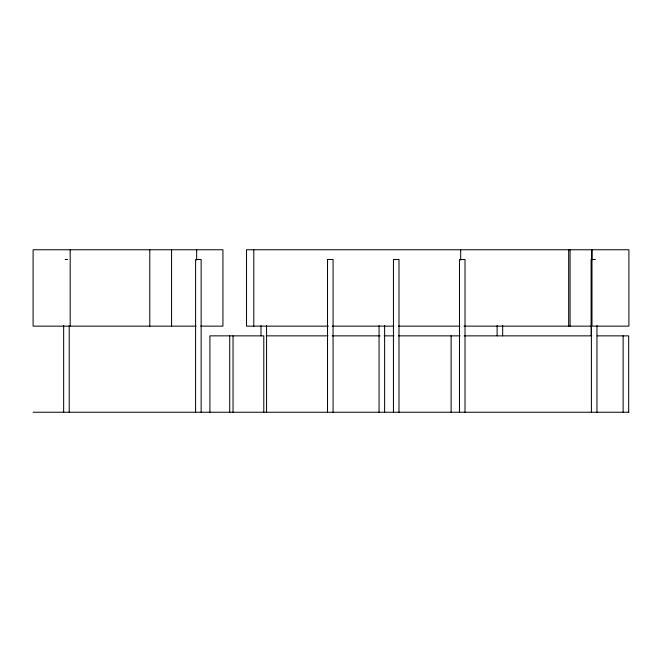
<?xml version="1.0" encoding="UTF-8"?>
<svg xmlns="http://www.w3.org/2000/svg" width="662" height="662" viewBox="0 0 662 662"><rect width="100%" height="100%" fill="white"/><g stroke="black" fill="none" stroke-linecap="round" stroke-linejoin="round"><path stroke-width="0.99" d="M65.157 259.479L67.706 259.479M327.541 259.479L333.069 259.479L333.085 412.244M591.414 259.479L592.217 259.479M592.904 259.479L595.452 259.479M196.043 326.143L33.1 326.143L33.1 249.756L222.928 249.756L222.928 326.143L200.702 326.143M328.468 326.143L246.529 326.143L246.529 249.756L628.9 249.756L628.9 326.143L591.985 326.143L591.985 249.756M332.233 326.143L393.824 326.143M398.35 326.143L459.941 326.143M463.971 326.143L591.629 326.143M266.165 335.857L328.029 335.857M332.159 335.857L380.129 335.857M384.084 335.857L394.014 335.857M398.681 335.857L460.123 335.857M464.12 335.857L591.902 335.857M597.281 335.857L628.677 335.857L628.677 412.244M33.1 412.244L628.9 412.244M623.124 335.857L623.124 412.244M596.958 325.538L596.958 412.244M591.729 249.756L591.729 260.075M591.406 259.479L591.406 412.244M591.183 259.479L591.183 335.857M570.081 249.756L570.081 326.143M568.666 249.756L568.666 326.143M502.665 325.538L502.665 335.857M497.112 325.538L497.112 335.857M465.022 412.244L465.022 259.479L459.478 259.479L459.461 412.244M460.686 249.756L460.686 260.075M451.128 335.857L451.128 412.244M398.987 412.244L398.987 259.479L393.443 259.479L393.427 412.244M384.614 325.538L384.614 412.244M379.061 325.538L379.061 412.244M327.524 259.479L327.524 412.244M266.571 325.538L266.571 412.244M263.79 412.244L263.79 335.857L209.904 335.857L209.904 412.244M261.01 325.538L261.01 335.857M253.794 249.756L253.794 326.143M233.041 335.857L233.041 412.244M229.714 335.857L229.714 412.244M201.149 412.244L201.149 259.479L195.604 259.479L195.588 412.244M196.655 249.756L196.655 260.075M171.582 249.756L171.582 326.143M149.786 249.756L149.786 326.143M70.189 249.756L70.189 326.143M69.212 325.538L69.212 412.244M63.651 325.538L63.651 412.244"/></g></svg>
